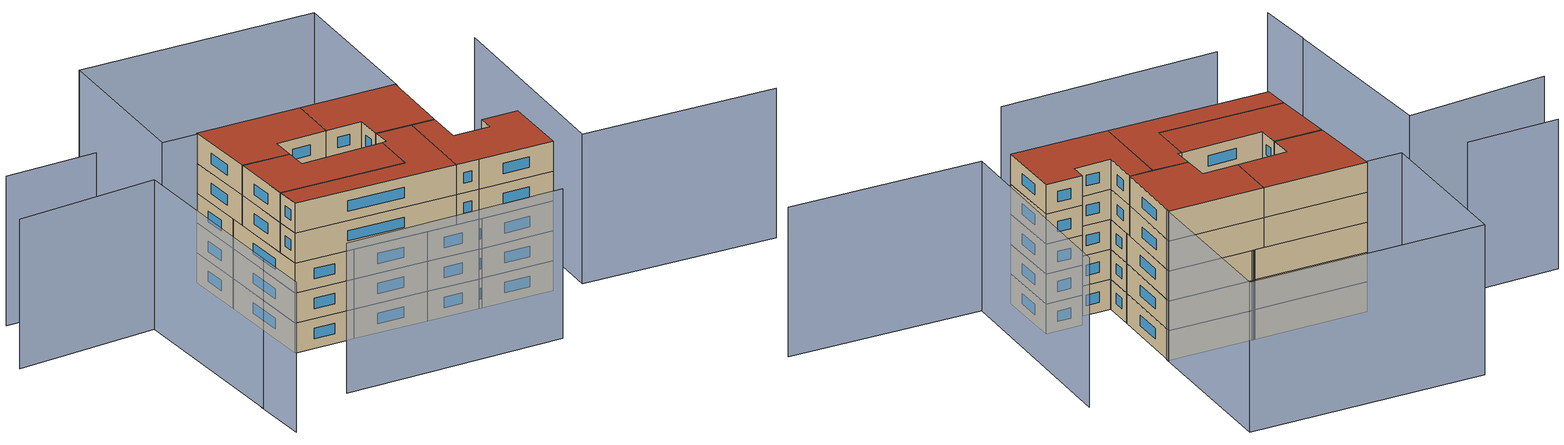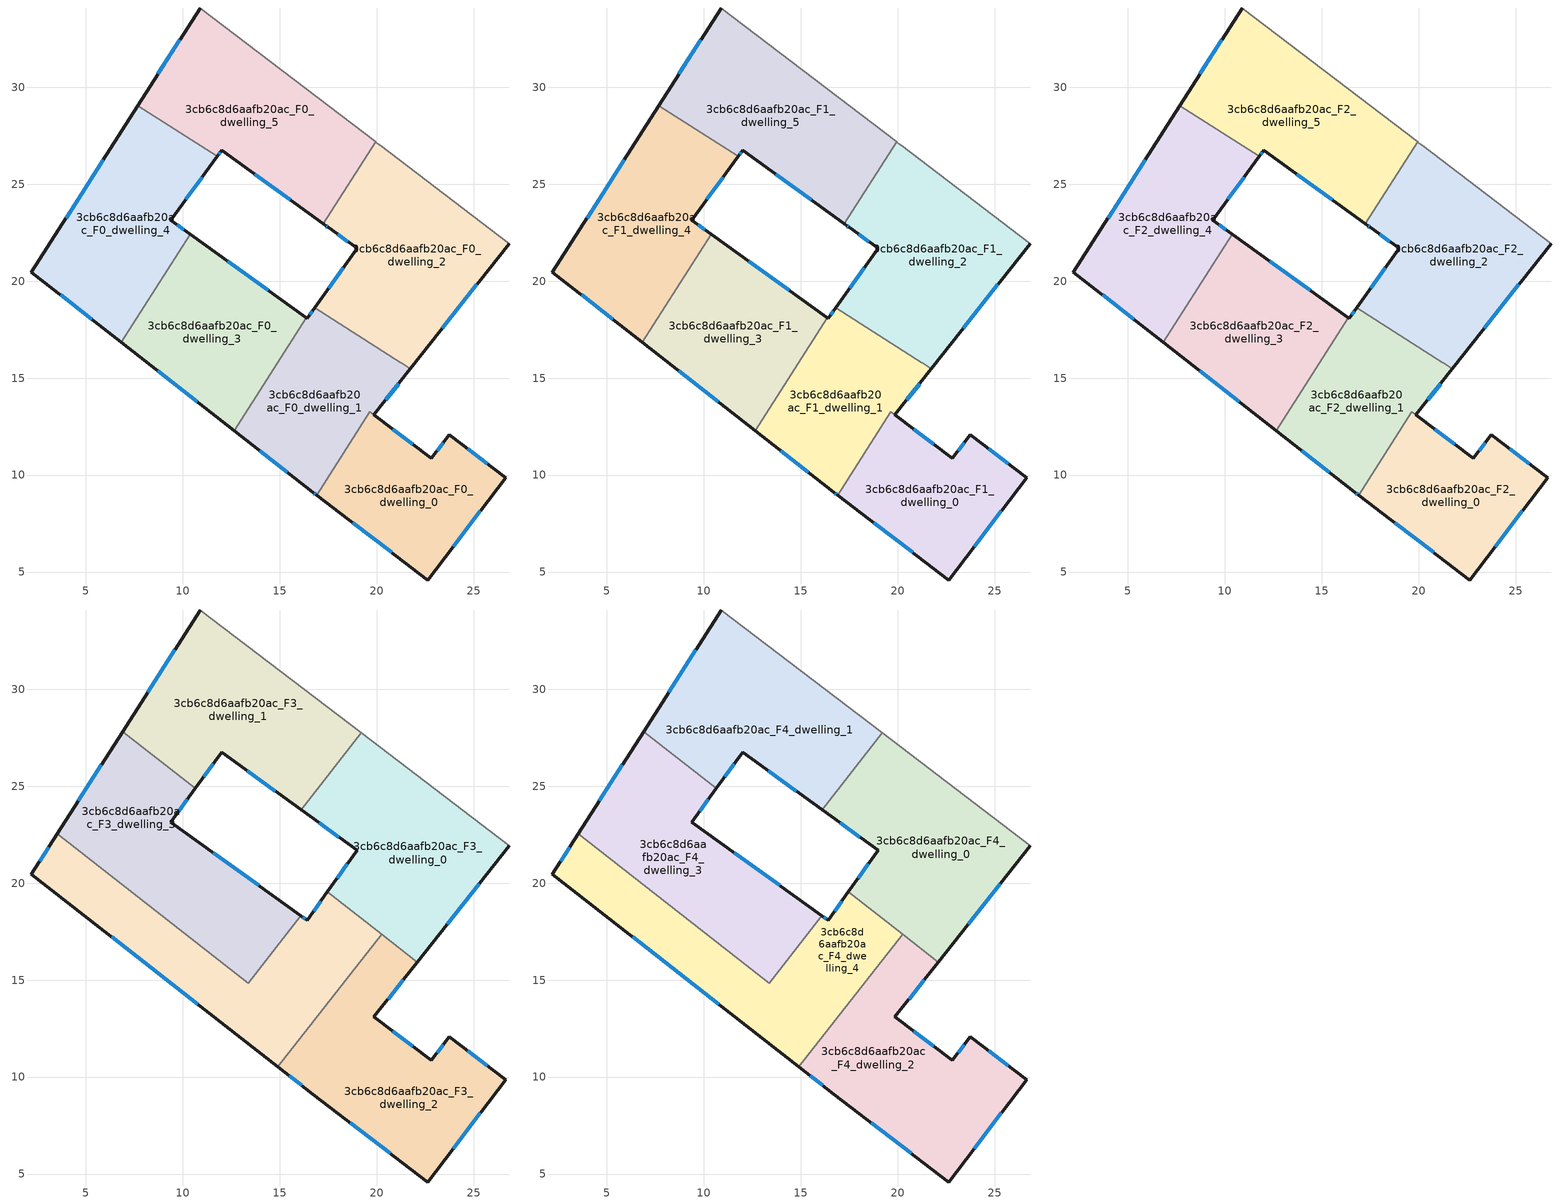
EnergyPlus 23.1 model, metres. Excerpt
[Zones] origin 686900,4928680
3cb6c8d6aafb20ac_F0_dwelling_0
 floor ground (EU_floor_Construction): 23.74,12.08 26.65,9.87 22.64,4.59 16.9,8.97 19.64,13.27 22.82,10.86 z0
 wall outside (EU_wall_Construction): 16.9,8.97 22.64,4.59 26.65,9.87 23.74,12.08 22.82,10.86 19.86,13.11 z0:3
 wall to 3cb6c8d6aafb20ac_F0_dwelling_1 (EU_wall_Construction): 19.86,13.11 19.64,13.27 16.9,8.97 z0:3
 window (EU_Window_Construction): 18.77,7.55 20.77,6.01 / 23.44,11.68 23.12,11.25 / 25.7,10.59 24.68,11.36 / 23.94,6.31 25.34,8.15 / 21.85,11.59 20.82,12.38 z0.98:2.02
3cb6c8d6aafb20ac_F0_dwelling_1
 floor ground (EU_floor_Construction): 21.74,15.49 19.86,13.11 19.64,13.27 16.9,8.97 16.71,9.12 12.64,12.3 16.36,18.12 16.41,18.09 16.8,18.64 z0
 wall outside (EU_wall_Construction): 19.86,13.11 21.74,15.49 / 12.64,12.3 16.71,9.12 16.9,8.97 / 16.8,18.64 16.41,18.09 16.36,18.12 z0:3
 wall to 3cb6c8d6aafb20ac_F0_dwelling_3 (EU_wall_Construction): 16.36,18.12 12.64,12.3 z0:3
 wall to 3cb6c8d6aafb20ac_F0_dwelling_2 (EU_wall_Construction): 21.25,15.8 16.8,18.64 / 21.74,15.49 21.26,15.8 z0:3
 window (EU_Window_Construction): 20.47,13.88 21.13,14.72 / 16.77,9.07 16.84,9.02 / 13.96,11.26 15.38,10.15 / 16.67,18.46 16.54,18.27 z0.98:2.02
3cb6c8d6aafb20ac_F0_dwelling_2
 floor ground (EU_floor_Construction): 26.83,21.94 21.74,15.49 16.8,18.64 18.99,21.7 17.49,22.78 17.37,22.87 17.29,22.93 17.25,22.96 19.94,27.19 19.98,27.16 20.06,27.1 20.18,27.01 z0
 wall outside (EU_wall_Construction): 17.25,22.96 17.29,22.93 17.37,22.87 17.49,22.78 18.99,21.7 16.8,18.64 / 21.74,15.49 26.83,21.94 z0:3
 wall to 3cb6c8d6aafb20ac_F0_dwelling_5 (EU_wall_Construction): 19.94,27.19 17.25,22.96 z0:3
 wall adiabatic (EU_wall_Construction): 26.83,21.94 20.18,27.01 20.06,27.1 19.98,27.16 19.94,27.19 z0:3
 window (EU_Window_Construction): 17.41,22.84 17.45,22.81 / 23.39,17.59 25.17,19.84 / 18.28,20.7 17.51,19.63 / 17.98,22.43 18.5,22.05 z0.98:2.02
3cb6c8d6aafb20ac_F0_dwelling_3
 floor ground (EU_floor_Construction): 16.36,18.12 12.64,12.3 6.81,16.86 10.37,22.43 z0
 wall outside (EU_wall_Construction): 16.36,18.12 10.37,22.43 / 6.81,16.86 12.64,12.3 z0:3
 wall to 3cb6c8d6aafb20ac_F0_dwelling_4 (EU_wall_Construction): 10.37,22.43 6.81,16.86 z0:3
 window (EU_Window_Construction): 14.41,19.53 12.32,21.03 / 8.7,15.37 10.74,13.78 z0.98:2.02
3cb6c8d6aafb20ac_F0_dwelling_4
 floor ground (EU_floor_Construction): 11.76,26.44 9.38,23.15 10.37,22.43 6.81,16.86 2.19,20.47 7.67,29.06 z0
 wall outside (EU_wall_Construction): 7.67,29.06 2.19,20.47 6.81,16.86 / 10.37,22.43 9.38,23.15 11.76,26.44 z0:3
 wall to 3cb6c8d6aafb20ac_F0_dwelling_5 (EU_wall_Construction): 11.76,26.44 7.67,29.06 z0:3
 window (EU_Window_Construction): 5.89,26.26 3.97,23.26 / 10.15,24.22 10.99,25.37 / 10.05,22.67 9.7,22.92 / 3.69,19.29 5.31,18.03 z0.98:2.02
3cb6c8d6aafb20ac_F0_dwelling_5
 floor ground (EU_floor_Construction): 19.94,27.19 17.25,22.96 12,26.77 11.76,26.44 7.67,29.06 10.89,34.1 z0
 wall outside (EU_wall_Construction): 11.76,26.44 12,26.77 17.25,22.96 / 10.89,34.1 7.67,29.06 z0:3
 wall adiabatic (EU_wall_Construction): 19.94,27.19 10.89,34.1 z0:3
 window (EU_Window_Construction): 13.7,25.53 15.54,24.2 / 11.84,26.55 11.92,26.66 / 9.84,32.46 8.72,30.7 z0.98:2.02
3cb6c8d6aafb20ac_F1_dwelling_0
 floor to 3cb6c8d6aafb20ac_F0_dwelling_0 (EU_floor_Construction): 23.74,12.08 26.65,9.87 22.64,4.59 16.9,8.97 19.64,13.27 22.82,10.86 z3
 wall outside (EU_wall_Construction): 16.9,8.97 22.64,4.59 26.65,9.87 23.74,12.08 22.82,10.86 19.86,13.11 z3:6
 wall to 3cb6c8d6aafb20ac_F1_dwelling_1 (EU_wall_Construction): 19.86,13.11 19.64,13.27 16.9,8.97 z3:6
 window (EU_Window_Construction): 18.77,7.55 20.77,6.01 / 23.44,11.68 23.12,11.25 / 25.7,10.59 24.68,11.36 / 23.94,6.31 25.34,8.15 / 21.85,11.59 20.82,12.38 z3.98:5.02
3cb6c8d6aafb20ac_F1_dwelling_1
 floor to 3cb6c8d6aafb20ac_F0_dwelling_1 (EU_floor_Construction): 21.74,15.49 19.86,13.11 19.64,13.27 16.9,8.97 16.71,9.12 12.64,12.3 16.36,18.12 16.41,18.09 16.8,18.64 z3
 wall outside (EU_wall_Construction): 19.86,13.11 21.74,15.49 / 12.64,12.3 16.71,9.12 16.9,8.97 / 16.8,18.64 16.41,18.09 16.36,18.12 z3:6
 wall to 3cb6c8d6aafb20ac_F1_dwelling_3 (EU_wall_Construction): 16.36,18.12 12.64,12.3 z3:6
 wall to 3cb6c8d6aafb20ac_F1_dwelling_2 (EU_wall_Construction): 21.25,15.8 16.8,18.64 / 21.74,15.49 21.26,15.8 z3:6
 window (EU_Window_Construction): 20.47,13.88 21.13,14.72 / 16.77,9.07 16.84,9.02 / 13.96,11.26 15.38,10.15 / 16.67,18.46 16.54,18.27 z3.98:5.02
3cb6c8d6aafb20ac_F1_dwelling_2
 floor to 3cb6c8d6aafb20ac_F0_dwelling_2 (EU_floor_Construction): 26.83,21.94 21.74,15.49 16.8,18.64 18.99,21.7 17.49,22.78 17.37,22.87 17.29,22.93 17.25,22.96 19.94,27.19 19.98,27.16 20.06,27.1 20.18,27.01 z3
 wall outside (EU_wall_Construction): 17.25,22.96 17.29,22.93 17.37,22.87 17.49,22.78 18.99,21.7 16.8,18.64 / 21.74,15.49 26.83,21.94 z3:6
 wall to 3cb6c8d6aafb20ac_F1_dwelling_5 (EU_wall_Construction): 19.94,27.19 17.25,22.96 z3:6
 wall adiabatic (EU_wall_Construction): 26.83,21.94 20.18,27.01 20.06,27.1 19.98,27.16 19.94,27.19 z3:6
 window (EU_Window_Construction): 17.41,22.84 17.45,22.81 / 23.39,17.59 25.17,19.84 / 18.28,20.7 17.51,19.63 / 17.98,22.43 18.5,22.05 z3.98:5.02
3cb6c8d6aafb20ac_F1_dwelling_3
 floor to 3cb6c8d6aafb20ac_F0_dwelling_3 (EU_floor_Construction): 16.36,18.12 12.64,12.3 6.81,16.86 10.37,22.43 z3
 wall outside (EU_wall_Construction): 16.36,18.12 10.37,22.43 / 6.81,16.86 12.64,12.3 z3:6
 wall to 3cb6c8d6aafb20ac_F1_dwelling_4 (EU_wall_Construction): 10.37,22.43 6.81,16.86 z3:6
 window (EU_Window_Construction): 14.41,19.53 12.32,21.03 / 8.7,15.37 10.74,13.78 z3.98:5.02
3cb6c8d6aafb20ac_F1_dwelling_4
 floor to 3cb6c8d6aafb20ac_F0_dwelling_4 (EU_floor_Construction): 11.76,26.44 9.38,23.15 10.37,22.43 6.81,16.86 2.19,20.47 7.67,29.06 z3
 wall outside (EU_wall_Construction): 7.67,29.06 2.19,20.47 6.81,16.86 / 10.37,22.43 9.38,23.15 11.76,26.44 z3:6
 wall to 3cb6c8d6aafb20ac_F1_dwelling_5 (EU_wall_Construction): 11.76,26.44 7.67,29.06 z3:6
 window (EU_Window_Construction): 5.89,26.26 3.97,23.26 / 10.15,24.22 10.99,25.37 / 10.05,22.67 9.7,22.92 / 3.69,19.29 5.31,18.03 z3.98:5.02
3cb6c8d6aafb20ac_F1_dwelling_5
 floor to 3cb6c8d6aafb20ac_F0_dwelling_5 (EU_floor_Construction): 19.94,27.19 17.25,22.96 12,26.77 11.76,26.44 7.67,29.06 10.89,34.1 z3
 wall outside (EU_wall_Construction): 11.76,26.44 12,26.77 17.25,22.96 / 10.89,34.1 7.67,29.06 z3:6
 wall adiabatic (EU_wall_Construction): 19.94,27.19 10.89,34.1 z3:6
 window (EU_Window_Construction): 13.7,25.53 15.54,24.2 / 11.84,26.55 11.92,26.66 / 9.84,32.46 8.72,30.7 z3.98:5.02
3cb6c8d6aafb20ac_F2_dwelling_0
 floor to 3cb6c8d6aafb20ac_F1_dwelling_0 (EU_floor_Construction): 23.74,12.08 26.65,9.87 22.64,4.59 16.9,8.97 19.64,13.27 22.82,10.86 z6
 wall outside (EU_wall_Construction): 16.9,8.97 22.64,4.59 26.65,9.87 23.74,12.08 22.82,10.86 19.86,13.11 z6:9
 wall to 3cb6c8d6aafb20ac_F2_dwelling_1 (EU_wall_Construction): 19.86,13.11 19.64,13.27 16.9,8.97 z6:9
 window (EU_Window_Construction): 18.77,7.55 20.77,6.01 / 23.44,11.68 23.12,11.25 / 25.7,10.59 24.68,11.36 / 23.94,6.31 25.34,8.15 / 21.85,11.59 20.82,12.38 z6.98:8.02
3cb6c8d6aafb20ac_F2_dwelling_1
 floor to 3cb6c8d6aafb20ac_F1_dwelling_1 (EU_floor_Construction): 21.74,15.49 19.86,13.11 19.64,13.27 16.9,8.97 16.71,9.12 12.64,12.3 16.36,18.12 16.41,18.09 16.8,18.64 z6
 wall outside (EU_wall_Construction): 19.86,13.11 21.74,15.49 / 12.64,12.3 16.71,9.12 16.9,8.97 / 16.8,18.64 16.41,18.09 16.36,18.12 z6:9
 wall to 3cb6c8d6aafb20ac_F2_dwelling_3 (EU_wall_Construction): 16.36,18.12 12.64,12.3 z6:9
 wall to 3cb6c8d6aafb20ac_F2_dwelling_2 (EU_wall_Construction): 21.25,15.8 16.8,18.64 / 21.74,15.49 21.26,15.8 z6:9
 window (EU_Window_Construction): 20.47,13.88 21.13,14.72 / 16.77,9.07 16.84,9.02 / 13.96,11.26 15.38,10.15 / 16.67,18.46 16.54,18.27 z6.98:8.02
3cb6c8d6aafb20ac_F2_dwelling_2
 floor to 3cb6c8d6aafb20ac_F1_dwelling_2 (EU_floor_Construction): 26.83,21.94 21.74,15.49 16.8,18.64 18.99,21.7 17.49,22.78 17.37,22.87 17.29,22.93 17.25,22.96 19.94,27.19 19.98,27.16 20.06,27.1 20.18,27.01 z6
 wall outside (EU_wall_Construction): 17.25,22.96 17.29,22.93 17.37,22.87 17.49,22.78 18.99,21.7 16.8,18.64 / 21.74,15.49 26.83,21.94 z6:9
 wall to 3cb6c8d6aafb20ac_F2_dwelling_5 (EU_wall_Construction): 19.94,27.19 17.25,22.96 z6:9
 wall adiabatic (EU_wall_Construction): 26.83,21.94 20.18,27.01 20.06,27.1 19.98,27.16 19.94,27.19 z6:9
 window (EU_Window_Construction): 17.41,22.84 17.45,22.81 / 23.39,17.59 25.17,19.84 / 18.28,20.7 17.51,19.63 / 17.98,22.43 18.5,22.05 z6.98:8.02
3cb6c8d6aafb20ac_F2_dwelling_3
 floor to 3cb6c8d6aafb20ac_F1_dwelling_3 (EU_floor_Construction): 16.36,18.12 12.64,12.3 6.81,16.86 10.37,22.43 z6
 wall outside (EU_wall_Construction): 16.36,18.12 10.37,22.43 / 6.81,16.86 12.64,12.3 z6:9
 wall to 3cb6c8d6aafb20ac_F2_dwelling_4 (EU_wall_Construction): 10.37,22.43 6.81,16.86 z6:9
 window (EU_Window_Construction): 14.41,19.53 12.32,21.03 / 8.7,15.37 10.74,13.78 z6.98:8.02
3cb6c8d6aafb20ac_F2_dwelling_4
 floor to 3cb6c8d6aafb20ac_F1_dwelling_4 (EU_floor_Construction): 11.76,26.44 9.38,23.15 10.37,22.43 6.81,16.86 2.19,20.47 7.67,29.06 z6
 wall outside (EU_wall_Construction): 7.67,29.06 2.19,20.47 6.81,16.86 / 10.37,22.43 9.38,23.15 11.76,26.44 z6:9
 wall to 3cb6c8d6aafb20ac_F2_dwelling_5 (EU_wall_Construction): 11.76,26.44 7.67,29.06 z6:9
 window (EU_Window_Construction): 5.89,26.26 3.97,23.26 / 10.15,24.22 10.99,25.37 / 10.05,22.67 9.7,22.92 / 3.69,19.29 5.31,18.03 z6.98:8.02
3cb6c8d6aafb20ac_F2_dwelling_5
 floor to 3cb6c8d6aafb20ac_F1_dwelling_5 (EU_floor_Construction): 19.94,27.19 17.25,22.96 12,26.77 11.76,26.44 7.67,29.06 10.89,34.1 z6
 wall outside (EU_wall_Construction): 11.76,26.44 12,26.77 17.25,22.96 / 10.89,34.1 7.67,29.06 z6:9
 wall adiabatic (EU_wall_Construction): 19.94,27.19 10.89,34.1 z6:9
 window (EU_Window_Construction): 13.7,25.53 15.54,24.2 / 11.84,26.55 11.92,26.66 / 9.84,32.46 8.72,30.7 z6.98:8.02
3cb6c8d6aafb20ac_F3_dwelling_0
 floor to 3cb6c8d6aafb20ac_F2_dwelling_2 (EU_floor_Construction): 26.83,21.94 22.09,15.93 17.46,19.56 18.99,21.7 17.49,22.78 17.37,22.87 17.29,22.93 17.25,22.96 19.94,27.19 z9
 floor to 3cb6c8d6aafb20ac_F2_dwelling_5 (EU_floor_Construction): 19.94,27.19 17.25,22.96 16.1,23.79 19.2,27.75 z9
 wall outside (EU_wall_Construction): 16.1,23.79 18.99,21.7 17.46,19.56 / 22.09,15.93 26.83,21.94 z9:12
 wall to 3cb6c8d6aafb20ac_F3_dwelling_1 (EU_wall_Construction): 19.2,27.75 16.1,23.79 z9:12
 wall adiabatic (EU_wall_Construction): 26.83,21.94 19.2,27.75 z9:12
 wall to 3cb6c8d6aafb20ac_F3_dwelling_4 (EU_wall_Construction): 17.46,19.56 20.26,17.37 z9:12
 wall to 3cb6c8d6aafb20ac_F3_dwelling_2 (EU_wall_Construction): 20.26,17.37 22.09,15.93 z9:12
 window (EU_Window_Construction): 18.49,21 17.95,20.25 / 17.04,23.11 18.05,22.38 / 23.63,17.89 25.29,19.99 z9.98:11.02
3cb6c8d6aafb20ac_F3_dwelling_1
 floor to 3cb6c8d6aafb20ac_F2_dwelling_5 (EU_floor_Construction): 19.2,27.75 16.1,23.79 12,26.77 11.76,26.44 7.67,29.06 10.89,34.1 z9
 floor to 3cb6c8d6aafb20ac_F2_dwelling_4 (EU_floor_Construction): 11.76,26.44 10.64,24.89 6.89,27.83 7.67,29.06 z9
 wall outside (EU_wall_Construction): 10.64,24.89 12,26.77 16.1,23.79 / 10.89,34.1 6.89,27.83 z9:12
 wall to 3cb6c8d6aafb20ac_F3_dwelling_3 (EU_wall_Construction): 6.89,27.83 10.64,24.89 z9:12
 wall adiabatic (EU_wall_Construction): 19.2,27.75 10.89,34.1 z9:12
 window (EU_Window_Construction): 13.33,25.8 14.77,24.76 / 11.08,25.5 11.56,26.16 / 9.59,32.06 8.19,29.87 z9.98:11.02
3cb6c8d6aafb20ac_F3_dwelling_2
 floor to 3cb6c8d6aafb20ac_F2_dwelling_0 (EU_floor_Construction): 23.74,12.08 26.65,9.87 22.64,4.59 16.9,8.97 19.64,13.27 22.82,10.86 z9
 floor to 3cb6c8d6aafb20ac_F2_dwelling_1 (EU_floor_Construction): 21.74,15.49 19.86,13.11 19.64,13.27 16.9,8.97 16.71,9.12 14.91,10.53 19.77,16.75 z9
 floor to 3cb6c8d6aafb20ac_F2_dwelling_2 (EU_floor_Construction): 22.09,15.93 21.74,15.49 19.77,16.75 20.26,17.37 z9
 wall outside (EU_wall_Construction): 14.91,10.53 16.71,9.12 22.64,4.59 26.65,9.87 23.74,12.08 22.82,10.86 19.86,13.11 22.09,15.93 z9:12
 wall to 3cb6c8d6aafb20ac_F3_dwelling_4 (EU_wall_Construction): 20.26,17.37 14.91,10.53 z9:12
 window (EU_Window_Construction): 20.58,14.03 21.36,15.01 / 21.85,11.59 20.82,12.38 / 23.44,11.68 23.12,11.25 / 25.7,10.59 24.68,11.36 / 23.94,6.31 25.34,8.15 / 18.64,7.64 20.71,6.06 / 15.49,10.07 16.12,9.58 z9.98:11.02
3cb6c8d6aafb20ac_F3_dwelling_3
 floor to 3cb6c8d6aafb20ac_F2_dwelling_3 (EU_floor_Construction): 16.08,18.32 13.36,14.84 8.13,18.93 10.37,22.43 z9
 floor to 3cb6c8d6aafb20ac_F2_dwelling_4 (EU_floor_Construction): 10.64,24.89 9.38,23.15 10.37,22.43 8.13,18.93 3.51,22.55 6.89,27.83 z9
 wall outside (EU_wall_Construction): 16.08,18.32 9.38,23.15 10.64,24.89 / 6.89,27.83 3.51,22.55 z9:12
 wall to 3cb6c8d6aafb20ac_F3_dwelling_4 (EU_wall_Construction): 3.51,22.55 13.36,14.84 16.08,18.32 z9:12
 window (EU_Window_Construction): 9.79,23.71 10.23,24.32 / 13.9,19.89 11.56,21.58 / 5.79,26.11 4.61,24.26 z9.98:11.02
3cb6c8d6aafb20ac_F3_dwelling_4
 floor to 3cb6c8d6aafb20ac_F2_dwelling_1 (EU_floor_Construction): 19.77,16.75 14.91,10.53 12.64,12.3 16.36,18.12 16.41,18.09 16.8,18.64 z9
 floor to 3cb6c8d6aafb20ac_F2_dwelling_2 (EU_floor_Construction): 20.26,17.37 19.77,16.75 16.8,18.64 17.46,19.56 z9
 floor to 3cb6c8d6aafb20ac_F2_dwelling_3 (EU_floor_Construction): 16.08,18.32 16.36,18.12 12.64,12.3 6.81,16.86 8.13,18.93 13.36,14.84 z9
 floor to 3cb6c8d6aafb20ac_F2_dwelling_4 (EU_floor_Construction): 8.13,18.93 6.81,16.86 2.19,20.47 3.51,22.55 z9
 wall outside (EU_wall_Construction): 17.46,19.56 16.41,18.09 16.08,18.32 / 3.51,22.55 2.19,20.47 14.91,10.53 z9:12
 window (EU_Window_Construction): 16.3,18.16 16.19,18.24 / 17.12,19.08 16.75,18.57 / 6.32,17.24 10.77,13.76 / 3.08,21.87 2.62,21.14 z9.98:11.02
3cb6c8d6aafb20ac_F4_dwelling_0
 floor to 3cb6c8d6aafb20ac_F3_dwelling_0 (EU_floor_Construction): 26.83,21.94 22.09,15.93 17.46,19.56 18.99,21.7 16.1,23.79 19.2,27.75 z12
 wall outside (EU_wall_Construction): 16.1,23.79 18.99,21.7 17.46,19.56 / 22.09,15.93 26.83,21.94 z12:15
 wall to 3cb6c8d6aafb20ac_F4_dwelling_1 (EU_wall_Construction): 19.2,27.75 16.1,23.79 z12:15
 wall adiabatic (EU_wall_Construction): 26.83,21.94 19.2,27.75 z12:15
 wall to 3cb6c8d6aafb20ac_F4_dwelling_4 (EU_wall_Construction): 17.46,19.56 20.26,17.37 z12:15
 wall to 3cb6c8d6aafb20ac_F4_dwelling_2 (EU_wall_Construction): 20.26,17.37 22.09,15.93 z12:15
 window (EU_Window_Construction): 18.49,21 17.95,20.25 / 17.04,23.11 18.05,22.38 / 23.63,17.89 25.29,19.99 z12.98:14.02
 roof outside (EU_roof_Construction): 22.09,15.93 26.83,21.94 19.2,27.75 16.1,23.79 18.99,21.7 17.46,19.56 z15
3cb6c8d6aafb20ac_F4_dwelling_1
 floor to 3cb6c8d6aafb20ac_F3_dwelling_1 (EU_floor_Construction): 19.2,27.75 16.1,23.79 12,26.77 10.64,24.89 6.89,27.83 10.89,34.1 z12
 wall outside (EU_wall_Construction): 10.64,24.89 12,26.77 16.1,23.79 / 10.89,34.1 6.89,27.83 z12:15
 wall to 3cb6c8d6aafb20ac_F4_dwelling_3 (EU_wall_Construction): 6.89,27.83 10.64,24.89 z12:15
 wall adiabatic (EU_wall_Construction): 19.2,27.75 10.89,34.1 z12:15
 window (EU_Window_Construction): 13.33,25.8 14.77,24.76 / 11.08,25.5 11.56,26.16 / 9.59,32.06 8.19,29.87 z12.98:14.02
 roof outside (EU_roof_Construction): 16.1,23.79 19.2,27.75 10.89,34.1 6.89,27.83 10.64,24.89 12,26.77 z15
3cb6c8d6aafb20ac_F4_dwelling_2
 floor to 3cb6c8d6aafb20ac_F3_dwelling_2 (EU_floor_Construction): 22.09,15.93 19.86,13.11 22.82,10.86 23.74,12.08 26.65,9.87 22.64,4.59 16.71,9.12 14.91,10.53 20.26,17.37 z12
 wall outside (EU_wall_Construction): 14.91,10.53 16.71,9.12 22.64,4.59 26.65,9.87 23.74,12.08 22.82,10.86 19.86,13.11 22.09,15.93 z12:15
 wall to 3cb6c8d6aafb20ac_F4_dwelling_4 (EU_wall_Construction): 20.26,17.37 14.91,10.53 z12:15
 window (EU_Window_Construction): 20.58,14.03 21.36,15.01 / 21.85,11.59 20.82,12.38 / 23.44,11.68 23.12,11.25 / 25.7,10.59 24.68,11.36 / 23.94,6.31 25.34,8.15 / 18.64,7.64 20.71,6.06 / 15.49,10.07 16.12,9.58 z12.98:14.02
 roof outside (EU_roof_Construction): 22.64,4.59 26.65,9.87 23.74,12.08 22.82,10.86 19.86,13.11 22.09,15.93 20.26,17.37 14.91,10.53 16.71,9.12 z15
3cb6c8d6aafb20ac_F4_dwelling_3
 floor to 3cb6c8d6aafb20ac_F3_dwelling_3 (EU_floor_Construction): 10.64,24.89 9.38,23.15 16.08,18.32 13.36,14.84 3.51,22.55 6.89,27.83 z12
 wall outside (EU_wall_Construction): 16.08,18.32 9.38,23.15 10.64,24.89 / 6.89,27.83 3.51,22.55 z12:15
 wall to 3cb6c8d6aafb20ac_F4_dwelling_4 (EU_wall_Construction): 3.51,22.55 13.36,14.84 16.08,18.32 z12:15
 window (EU_Window_Construction): 9.79,23.71 10.23,24.32 / 13.9,19.89 11.56,21.58 / 5.79,26.11 4.61,24.26 z12.98:14.02
 roof outside (EU_roof_Construction): 13.36,14.84 16.08,18.32 9.38,23.15 10.64,24.89 6.89,27.83 3.51,22.55 z15
3cb6c8d6aafb20ac_F4_dwelling_4
 floor to 3cb6c8d6aafb20ac_F3_dwelling_4 (EU_floor_Construction): 17.46,19.56 20.26,17.37 14.91,10.53 2.19,20.47 3.51,22.55 13.36,14.84 16.08,18.32 16.41,18.09 z12
 wall outside (EU_wall_Construction): 17.46,19.56 16.41,18.09 16.08,18.32 / 3.51,22.55 2.19,20.47 14.91,10.53 z12:15
 window (EU_Window_Construction): 16.3,18.16 16.19,18.24 / 17.12,19.08 16.75,18.57 / 6.32,17.24 10.77,13.76 / 3.08,21.87 2.62,21.14 z12.98:14.02
 roof outside (EU_roof_Construction): 14.91,10.53 20.26,17.37 17.46,19.56 16.41,18.09 16.08,18.32 13.36,14.84 3.51,22.55 2.19,20.47 z15
shading: -2.94,13.1 14.64,-0.01 / 40.12,-9.24 24.92,2.77 / 24.92,2.77 37.9,19.18 / -8.57,18.92 -11.67,14.09 / -10.73,41.52 1.13,33.77 / 1.13,33.77 -8.75,18.65 / 3.71,40.66 -3.74,46.07 / 17.58,48.62 36.34,34.2 / 36.34,34.2 26.72,21.68 / 26.72,21.68 7.96,36.1 / 7.96,36.1 17.58,48.62 z0:15
[Building]
EU S2 Campaign: North Axis=0; Terrain=City; Solar Distribution=FullExterior
[Site:Location]
Bologna: Latitude=44.5; Longitude=11.25; Time Zone=1; Elevation=37
[SizingPeriod:WeatherFileDays]
AnnualSizingPeriod: Begin Month=1; Begin Day of Month=1; End Month=12; End Day of Month=31; Day of Week for Start Day=Monday; Use Weather File Daylight Saving Period=No; Use Weather File Rain and Snow Indicators=No
[MATERIAL]
EU_InternalMass_Material: Roughness=MediumRough; Thickness=0.1; Conductivity=1; Density=1800; Specific Heat=900; Thermal Absorptance=0.9; Solar Absorptance=0.7; Visible Absorptance=0.7
[MATERIAL:NOMASS] Roughness=MediumRough; Thermal Absorptance=0.9; Solar Absorptance=0.7; Visible Absorptance=0.7
Name | Thermal Resistance
EU_wall_NoMass | 0.905828
EU_roof_NoMass | 0.37593
EU_floor_NoMass | 0.67114
[WINDOWMATERIAL:SIMPLEGLAZINGSYSTEM]
EU_Window_SimpleGlazing: UFactor=4.52486; Solar Heat Gain Coefficient=0.85; Visible Transmittance=0.85
[CONSTRUCTION]
EU_wall_Construction: EU_wall_NoMass
EU_roof_Construction: EU_roof_NoMass
EU_floor_Construction: EU_floor_NoMass
EU_Window_Construction: EU_Window_SimpleGlazing
EU_InternalMass_Construction: EU_InternalMass_Material
[ZONE] Type=1; Multiplier=1; Ceiling Height=autocalculate; Floor Area=autocalculate; Part of Total Floor Area=Yes
Name | Volume
3cb6c8d6aafb20ac_F0_dwelling_0; 3cb6c8d6aafb20ac_F1_dwelling_0; 3cb6c8d6aafb20ac_F2_dwelling_0 | 130.217
3cb6c8d6aafb20ac_F3_dwelling_0; 3cb6c8d6aafb20ac_F4_dwelling_0; 3cb6c8d6aafb20ac_F3_dwelling_3; 3cb6c8d6aafb20ac_F4_dwelling_3 | 190.115
3cb6c8d6aafb20ac_F0_dwelling_1; 3cb6c8d6aafb20ac_F1_dwelling_1; 3cb6c8d6aafb20ac_F2_dwelling_1 | 130.252
3cb6c8d6aafb20ac_F3_dwelling_1; 3cb6c8d6aafb20ac_F4_dwelling_1 | 190.126
3cb6c8d6aafb20ac_F0_dwelling_2; 3cb6c8d6aafb20ac_F1_dwelling_2; 3cb6c8d6aafb20ac_F2_dwelling_2 | 187.316
3cb6c8d6aafb20ac_F3_dwelling_2; 3cb6c8d6aafb20ac_F4_dwelling_2 | 190.102
3cb6c8d6aafb20ac_F0_dwelling_3; 3cb6c8d6aafb20ac_F1_dwelling_3; 3cb6c8d6aafb20ac_F2_dwelling_3 | 149.5
3cb6c8d6aafb20ac_F0_dwelling_4; 3cb6c8d6aafb20ac_F1_dwelling_4; 3cb6c8d6aafb20ac_F2_dwelling_4 | 169.783
3cb6c8d6aafb20ac_F3_dwelling_4; 3cb6c8d6aafb20ac_F4_dwelling_4 | 190.112
3cb6c8d6aafb20ac_F0_dwelling_5; 3cb6c8d6aafb20ac_F1_dwelling_5; 3cb6c8d6aafb20ac_F2_dwelling_5 | 183.479
[INTERNALMASS] Construction=EU_InternalMass_Construction
Name | Zone or ZoneList | Surface Area
3cb6c8d6aafb20ac_F0_dwelling_0_EU_InternalMass | 3cb6c8d6aafb20ac_F0_dwelling_0 | 43.4068
3cb6c8d6aafb20ac_F0_dwelling_1_EU_InternalMass | 3cb6c8d6aafb20ac_F0_dwelling_1 | 43.4186
3cb6c8d6aafb20ac_F0_dwelling_2_EU_InternalMass | 3cb6c8d6aafb20ac_F0_dwelling_2 | 62.4369
3cb6c8d6aafb20ac_F0_dwelling_3_EU_InternalMass | 3cb6c8d6aafb20ac_F0_dwelling_3 | 49.8364
3cb6c8d6aafb20ac_F0_dwelling_4_EU_InternalMass | 3cb6c8d6aafb20ac_F0_dwelling_4 | 56.5975
3cb6c8d6aafb20ac_F0_dwelling_5_EU_InternalMass | 3cb6c8d6aafb20ac_F0_dwelling_5 | 61.1648
3cb6c8d6aafb20ac_F1_dwelling_0_EU_InternalMass | 3cb6c8d6aafb20ac_F1_dwelling_0 | 43.4068
3cb6c8d6aafb20ac_F1_dwelling_1_EU_InternalMass | 3cb6c8d6aafb20ac_F1_dwelling_1 | 43.4186
3cb6c8d6aafb20ac_F1_dwelling_2_EU_InternalMass | 3cb6c8d6aafb20ac_F1_dwelling_2 | 62.4369
3cb6c8d6aafb20ac_F1_dwelling_3_EU_InternalMass | 3cb6c8d6aafb20ac_F1_dwelling_3 | 49.8364
3cb6c8d6aafb20ac_F1_dwelling_4_EU_InternalMass | 3cb6c8d6aafb20ac_F1_dwelling_4 | 56.5975
3cb6c8d6aafb20ac_F1_dwelling_5_EU_InternalMass | 3cb6c8d6aafb20ac_F1_dwelling_5 | 61.1648
3cb6c8d6aafb20ac_F2_dwelling_0_EU_InternalMass | 3cb6c8d6aafb20ac_F2_dwelling_0 | 43.4068
3cb6c8d6aafb20ac_F2_dwelling_1_EU_InternalMass | 3cb6c8d6aafb20ac_F2_dwelling_1 | 43.4186
3cb6c8d6aafb20ac_F2_dwelling_2_EU_InternalMass | 3cb6c8d6aafb20ac_F2_dwelling_2 | 62.4369
3cb6c8d6aafb20ac_F2_dwelling_3_EU_InternalMass | 3cb6c8d6aafb20ac_F2_dwelling_3 | 49.8364
3cb6c8d6aafb20ac_F2_dwelling_4_EU_InternalMass | 3cb6c8d6aafb20ac_F2_dwelling_4 | 56.5975
3cb6c8d6aafb20ac_F2_dwelling_5_EU_InternalMass | 3cb6c8d6aafb20ac_F2_dwelling_5 | 61.1648
3cb6c8d6aafb20ac_F3_dwelling_0_EU_InternalMass | 3cb6c8d6aafb20ac_F3_dwelling_0 | 63.3715
3cb6c8d6aafb20ac_F3_dwelling_1_EU_InternalMass | 3cb6c8d6aafb20ac_F3_dwelling_1 | 63.3731
3cb6c8d6aafb20ac_F3_dwelling_2_EU_InternalMass | 3cb6c8d6aafb20ac_F3_dwelling_2 | 63.3683
3cb6c8d6aafb20ac_F3_dwelling_3_EU_InternalMass | 3cb6c8d6aafb20ac_F3_dwelling_3 | 63.3717
3cb6c8d6aafb20ac_F3_dwelling_4_EU_InternalMass | 3cb6c8d6aafb20ac_F3_dwelling_4 | 63.3705
3cb6c8d6aafb20ac_F4_dwelling_0_EU_InternalMass | 3cb6c8d6aafb20ac_F4_dwelling_0 | 63.3715
3cb6c8d6aafb20ac_F4_dwelling_1_EU_InternalMass | 3cb6c8d6aafb20ac_F4_dwelling_1 | 63.3731
3cb6c8d6aafb20ac_F4_dwelling_2_EU_InternalMass | 3cb6c8d6aafb20ac_F4_dwelling_2 | 63.3683
3cb6c8d6aafb20ac_F4_dwelling_3_EU_InternalMass | 3cb6c8d6aafb20ac_F4_dwelling_3 | 63.3717
3cb6c8d6aafb20ac_F4_dwelling_4_EU_InternalMass | 3cb6c8d6aafb20ac_F4_dwelling_4 | 63.3705
[OTHEREQUIPMENT] Fuel Type=Electricity; Design Level Calculation Method=Watts/Area; Power per Zone Floor Area=1; Fraction Latent=0; Fraction Radiant=0; Fraction Lost=0; Carbon Dioxide Generation Rate=0; EndUse Subcategory=EU_Step8_InternalGains
Name | Zone or ZoneList or Space or SpaceList | Schedule
EU_Step8_InternalGain_3cb6c8d6aafb20ac_F0_dwelling_0_f000 | 3cb6c8d6aafb20ac_F0_dwelling_0 | EU_Step8_GainSchedule_3cb6c8d6aafb20ac_F0_dwelling_0_f000
EU_Step8_InternalGain_3cb6c8d6aafb20ac_F0_dwelling_1_f000 | 3cb6c8d6aafb20ac_F0_dwelling_1 | EU_Step8_GainSchedule_3cb6c8d6aafb20ac_F0_dwelling_1_f000
EU_Step8_InternalGain_3cb6c8d6aafb20ac_F0_dwelling_2_f000 | 3cb6c8d6aafb20ac_F0_dwelling_2 | EU_Step8_GainSchedule_3cb6c8d6aafb20ac_F0_dwelling_2_f000
EU_Step8_InternalGain_3cb6c8d6aafb20ac_F0_dwelling_3_f000 | 3cb6c8d6aafb20ac_F0_dwelling_3 | EU_Step8_GainSchedule_3cb6c8d6aafb20ac_F0_dwelling_3_f000
EU_Step8_InternalGain_3cb6c8d6aafb20ac_F0_dwelling_4_f000 | 3cb6c8d6aafb20ac_F0_dwelling_4 | EU_Step8_GainSchedule_3cb6c8d6aafb20ac_F0_dwelling_4_f000
EU_Step8_InternalGain_3cb6c8d6aafb20ac_F0_dwelling_5_f000 | 3cb6c8d6aafb20ac_F0_dwelling_5 | EU_Step8_GainSchedule_3cb6c8d6aafb20ac_F0_dwelling_5_f000
EU_Step8_InternalGain_3cb6c8d6aafb20ac_F1_dwelling_0_f000 | 3cb6c8d6aafb20ac_F1_dwelling_0 | EU_Step8_GainSchedule_3cb6c8d6aafb20ac_F1_dwelling_0_f000
EU_Step8_InternalGain_3cb6c8d6aafb20ac_F1_dwelling_1_f000 | 3cb6c8d6aafb20ac_F1_dwelling_1 | EU_Step8_GainSchedule_3cb6c8d6aafb20ac_F1_dwelling_1_f000
EU_Step8_InternalGain_3cb6c8d6aafb20ac_F1_dwelling_2_f000 | 3cb6c8d6aafb20ac_F1_dwelling_2 | EU_Step8_GainSchedule_3cb6c8d6aafb20ac_F1_dwelling_2_f000
EU_Step8_InternalGain_3cb6c8d6aafb20ac_F1_dwelling_3_f000 | 3cb6c8d6aafb20ac_F1_dwelling_3 | EU_Step8_GainSchedule_3cb6c8d6aafb20ac_F1_dwelling_3_f000
EU_Step8_InternalGain_3cb6c8d6aafb20ac_F1_dwelling_4_f000 | 3cb6c8d6aafb20ac_F1_dwelling_4 | EU_Step8_GainSchedule_3cb6c8d6aafb20ac_F1_dwelling_4_f000
EU_Step8_InternalGain_3cb6c8d6aafb20ac_F1_dwelling_5_f000 | 3cb6c8d6aafb20ac_F1_dwelling_5 | EU_Step8_GainSchedule_3cb6c8d6aafb20ac_F1_dwelling_5_f000
EU_Step8_InternalGain_3cb6c8d6aafb20ac_F2_dwelling_0_f000 | 3cb6c8d6aafb20ac_F2_dwelling_0 | EU_Step8_GainSchedule_3cb6c8d6aafb20ac_F2_dwelling_0_f000
EU_Step8_InternalGain_3cb6c8d6aafb20ac_F2_dwelling_1_f000 | 3cb6c8d6aafb20ac_F2_dwelling_1 | EU_Step8_GainSchedule_3cb6c8d6aafb20ac_F2_dwelling_1_f000
EU_Step8_InternalGain_3cb6c8d6aafb20ac_F2_dwelling_2_f000 | 3cb6c8d6aafb20ac_F2_dwelling_2 | EU_Step8_GainSchedule_3cb6c8d6aafb20ac_F2_dwelling_2_f000
EU_Step8_InternalGain_3cb6c8d6aafb20ac_F2_dwelling_3_f000 | 3cb6c8d6aafb20ac_F2_dwelling_3 | EU_Step8_GainSchedule_3cb6c8d6aafb20ac_F2_dwelling_3_f000
EU_Step8_InternalGain_3cb6c8d6aafb20ac_F2_dwelling_4_f000 | 3cb6c8d6aafb20ac_F2_dwelling_4 | EU_Step8_GainSchedule_3cb6c8d6aafb20ac_F2_dwelling_4_f000
EU_Step8_InternalGain_3cb6c8d6aafb20ac_F2_dwelling_5_f000 | 3cb6c8d6aafb20ac_F2_dwelling_5 | EU_Step8_GainSchedule_3cb6c8d6aafb20ac_F2_dwelling_5_f000
EU_Step8_InternalGain_3cb6c8d6aafb20ac_F3_dwelling_0_f000 | 3cb6c8d6aafb20ac_F3_dwelling_0 | EU_Step8_GainSchedule_3cb6c8d6aafb20ac_F3_dwelling_0_f000
EU_Step8_InternalGain_3cb6c8d6aafb20ac_F3_dwelling_1_f000 | 3cb6c8d6aafb20ac_F3_dwelling_1 | EU_Step8_GainSchedule_3cb6c8d6aafb20ac_F3_dwelling_1_f000
EU_Step8_InternalGain_3cb6c8d6aafb20ac_F3_dwelling_2_f000 | 3cb6c8d6aafb20ac_F3_dwelling_2 | EU_Step8_GainSchedule_3cb6c8d6aafb20ac_F3_dwelling_2_f000
EU_Step8_InternalGain_3cb6c8d6aafb20ac_F3_dwelling_3_f000 | 3cb6c8d6aafb20ac_F3_dwelling_3 | EU_Step8_GainSchedule_3cb6c8d6aafb20ac_F3_dwelling_3_f000
EU_Step8_InternalGain_3cb6c8d6aafb20ac_F3_dwelling_4_f000 | 3cb6c8d6aafb20ac_F3_dwelling_4 | EU_Step8_GainSchedule_3cb6c8d6aafb20ac_F3_dwelling_4_f000
EU_Step8_InternalGain_3cb6c8d6aafb20ac_F4_dwelling_0_f000 | 3cb6c8d6aafb20ac_F4_dwelling_0 | EU_Step8_GainSchedule_3cb6c8d6aafb20ac_F4_dwelling_0_f000
EU_Step8_InternalGain_3cb6c8d6aafb20ac_F4_dwelling_1_f000 | 3cb6c8d6aafb20ac_F4_dwelling_1 | EU_Step8_GainSchedule_3cb6c8d6aafb20ac_F4_dwelling_1_f000
EU_Step8_InternalGain_3cb6c8d6aafb20ac_F4_dwelling_2_f000 | 3cb6c8d6aafb20ac_F4_dwelling_2 | EU_Step8_GainSchedule_3cb6c8d6aafb20ac_F4_dwelling_2_f000
EU_Step8_InternalGain_3cb6c8d6aafb20ac_F4_dwelling_3_f000 | 3cb6c8d6aafb20ac_F4_dwelling_3 | EU_Step8_GainSchedule_3cb6c8d6aafb20ac_F4_dwelling_3_f000
EU_Step8_InternalGain_3cb6c8d6aafb20ac_F4_dwelling_4_f000 | 3cb6c8d6aafb20ac_F4_dwelling_4 | EU_Step8_GainSchedule_3cb6c8d6aafb20ac_F4_dwelling_4_f000
[ZONEVENTILATION:DESIGNFLOWRATE] Schedule=EU_AlwaysOn; Design Flow Rate Calculation Method=AirChanges/Hour; Air Changes per Hour=0.73129; Ventilation Type=Natural; Fan Pressure Rise=0; Fan Total Efficiency=1; Constant Term Coefficient=1; Temperature Term Coefficient=0; Velocity Term Coefficient=0; Velocity Squared Term Coefficient=0; Minimum Indoor Temperature=-100; Maximum Indoor Temperature=100; Delta Temperature=-100; Minimum Outdoor Temperature=-100; Maximum Outdoor Temperature=100; Maximum Wind Speed=40
Name | Zone or ZoneList or Space or SpaceList
EU_ConstantAir_3cb6c8d6aafb20ac_F0_dwelling_0 | 3cb6c8d6aafb20ac_F0_dwelling_0
EU_ConstantAir_3cb6c8d6aafb20ac_F0_dwelling_1 | 3cb6c8d6aafb20ac_F0_dwelling_1
EU_ConstantAir_3cb6c8d6aafb20ac_F0_dwelling_2 | 3cb6c8d6aafb20ac_F0_dwelling_2
EU_ConstantAir_3cb6c8d6aafb20ac_F0_dwelling_3 | 3cb6c8d6aafb20ac_F0_dwelling_3
EU_ConstantAir_3cb6c8d6aafb20ac_F0_dwelling_4 | 3cb6c8d6aafb20ac_F0_dwelling_4
EU_ConstantAir_3cb6c8d6aafb20ac_F0_dwelling_5 | 3cb6c8d6aafb20ac_F0_dwelling_5
EU_ConstantAir_3cb6c8d6aafb20ac_F1_dwelling_0 | 3cb6c8d6aafb20ac_F1_dwelling_0
EU_ConstantAir_3cb6c8d6aafb20ac_F1_dwelling_1 | 3cb6c8d6aafb20ac_F1_dwelling_1
EU_ConstantAir_3cb6c8d6aafb20ac_F1_dwelling_2 | 3cb6c8d6aafb20ac_F1_dwelling_2
EU_ConstantAir_3cb6c8d6aafb20ac_F1_dwelling_3 | 3cb6c8d6aafb20ac_F1_dwelling_3
EU_ConstantAir_3cb6c8d6aafb20ac_F1_dwelling_4 | 3cb6c8d6aafb20ac_F1_dwelling_4
EU_ConstantAir_3cb6c8d6aafb20ac_F1_dwelling_5 | 3cb6c8d6aafb20ac_F1_dwelling_5
EU_ConstantAir_3cb6c8d6aafb20ac_F2_dwelling_0 | 3cb6c8d6aafb20ac_F2_dwelling_0
EU_ConstantAir_3cb6c8d6aafb20ac_F2_dwelling_1 | 3cb6c8d6aafb20ac_F2_dwelling_1
EU_ConstantAir_3cb6c8d6aafb20ac_F2_dwelling_2 | 3cb6c8d6aafb20ac_F2_dwelling_2
EU_ConstantAir_3cb6c8d6aafb20ac_F2_dwelling_3 | 3cb6c8d6aafb20ac_F2_dwelling_3
EU_ConstantAir_3cb6c8d6aafb20ac_F2_dwelling_4 | 3cb6c8d6aafb20ac_F2_dwelling_4
EU_ConstantAir_3cb6c8d6aafb20ac_F2_dwelling_5 | 3cb6c8d6aafb20ac_F2_dwelling_5
EU_ConstantAir_3cb6c8d6aafb20ac_F3_dwelling_0 | 3cb6c8d6aafb20ac_F3_dwelling_0
EU_ConstantAir_3cb6c8d6aafb20ac_F3_dwelling_1 | 3cb6c8d6aafb20ac_F3_dwelling_1
EU_ConstantAir_3cb6c8d6aafb20ac_F3_dwelling_2 | 3cb6c8d6aafb20ac_F3_dwelling_2
EU_ConstantAir_3cb6c8d6aafb20ac_F3_dwelling_3 | 3cb6c8d6aafb20ac_F3_dwelling_3
EU_ConstantAir_3cb6c8d6aafb20ac_F3_dwelling_4 | 3cb6c8d6aafb20ac_F3_dwelling_4
EU_ConstantAir_3cb6c8d6aafb20ac_F4_dwelling_0 | 3cb6c8d6aafb20ac_F4_dwelling_0
EU_ConstantAir_3cb6c8d6aafb20ac_F4_dwelling_1 | 3cb6c8d6aafb20ac_F4_dwelling_1
EU_ConstantAir_3cb6c8d6aafb20ac_F4_dwelling_2 | 3cb6c8d6aafb20ac_F4_dwelling_2
EU_ConstantAir_3cb6c8d6aafb20ac_F4_dwelling_3 | 3cb6c8d6aafb20ac_F4_dwelling_3
EU_ConstantAir_3cb6c8d6aafb20ac_F4_dwelling_4 | 3cb6c8d6aafb20ac_F4_dwelling_4
[HVACTEMPLATE:THERMOSTAT] Constant Heating Setpoint=20; Constant Cooling Setpoint=50
EU_HeatOnly_3cb6c8d6aafb20ac_F0_dwelling_0; EU_HeatOnly_3cb6c8d6aafb20ac_F0_dwelling_1; EU_HeatOnly_3cb6c8d6aafb20ac_F0_dwelling_2; EU_HeatOnly_3cb6c8d6aafb20ac_F0_dwelling_3; EU_HeatOnly_3cb6c8d6aafb20ac_F0_dwelling_4; EU_HeatOnly_3cb6c8d6aafb20ac_F0_dwelling_5; EU_HeatOnly_3cb6c8d6aafb20ac_F1_dwelling_0; EU_HeatOnly_3cb6c8d6aafb20ac_F1_dwelling_1; EU_HeatOnly_3cb6c8d6aafb20ac_F1_dwelling_2; EU_HeatOnly_3cb6c8d6aafb20ac_F1_dwelling_3; EU_HeatOnly_3cb6c8d6aafb20ac_F1_dwelling_4; EU_HeatOnly_3cb6c8d6aafb20ac_F1_dwelling_5; EU_HeatOnly_3cb6c8d6aafb20ac_F2_dwelling_0; EU_HeatOnly_3cb6c8d6aafb20ac_F2_dwelling_1; EU_HeatOnly_3cb6c8d6aafb20ac_F2_dwelling_2; EU_HeatOnly_3cb6c8d6aafb20ac_F2_dwelling_3; EU_HeatOnly_3cb6c8d6aafb20ac_F2_dwelling_4; EU_HeatOnly_3cb6c8d6aafb20ac_F2_dwelling_5; EU_HeatOnly_3cb6c8d6aafb20ac_F3_dwelling_0; EU_HeatOnly_3cb6c8d6aafb20ac_F3_dwelling_1; EU_HeatOnly_3cb6c8d6aafb20ac_F3_dwelling_2; EU_HeatOnly_3cb6c8d6aafb20ac_F3_dwelling_3; EU_HeatOnly_3cb6c8d6aafb20ac_F3_dwelling_4; EU_HeatOnly_3cb6c8d6aafb20ac_F4_dwelling_0; EU_HeatOnly_3cb6c8d6aafb20ac_F4_dwelling_1; EU_HeatOnly_3cb6c8d6aafb20ac_F4_dwelling_2; EU_HeatOnly_3cb6c8d6aafb20ac_F4_dwelling_3; EU_HeatOnly_3cb6c8d6aafb20ac_F4_dwelling_4
[HVACTEMPLATE:ZONE:IDEALLOADSAIRSYSTEM] System Availability Schedule=EU_AlwaysOn; Maximum Heating Supply Air Temperature=50; Minimum Cooling Supply Air Temperature=13; Maximum Heating Supply Air Humidity Ratio=0.0156; Minimum Cooling Supply Air Humidity Ratio=0.0077; Heating Limit=NoLimit; Cooling Limit=NoLimit; Heating Availability Schedule=EU_AlwaysOn; Cooling Availability Schedule=EU_CoolingOff; Dehumidification Control Type=ConstantSensibleHeatRatio; Cooling Sensible Heat Ratio=0.7; Dehumidification Setpoint=60; Humidification Control Type=None; Humidification Setpoint=30; Outdoor Air Method=None; Outdoor Air Flow Rate per Person=0.00944; Outdoor Air Flow Rate per Zone Floor Area=0; Outdoor Air Flow Rate per Zone=0; Demand Controlled Ventilation Type=None; Outdoor Air Economizer Type=NoEconomizer; Heat Recovery Type=None; Sensible Heat Recovery Effectiveness=0.7; Latent Heat Recovery Effectiveness=0.65
Name | Template Thermostat
3cb6c8d6aafb20ac_F0_dwelling_0 | EU_HeatOnly_3cb6c8d6aafb20ac_F0_dwelling_0
3cb6c8d6aafb20ac_F0_dwelling_1 | EU_HeatOnly_3cb6c8d6aafb20ac_F0_dwelling_1
3cb6c8d6aafb20ac_F0_dwelling_2 | EU_HeatOnly_3cb6c8d6aafb20ac_F0_dwelling_2
3cb6c8d6aafb20ac_F0_dwelling_3 | EU_HeatOnly_3cb6c8d6aafb20ac_F0_dwelling_3
3cb6c8d6aafb20ac_F0_dwelling_4 | EU_HeatOnly_3cb6c8d6aafb20ac_F0_dwelling_4
3cb6c8d6aafb20ac_F0_dwelling_5 | EU_HeatOnly_3cb6c8d6aafb20ac_F0_dwelling_5
3cb6c8d6aafb20ac_F1_dwelling_0 | EU_HeatOnly_3cb6c8d6aafb20ac_F1_dwelling_0
3cb6c8d6aafb20ac_F1_dwelling_1 | EU_HeatOnly_3cb6c8d6aafb20ac_F1_dwelling_1
3cb6c8d6aafb20ac_F1_dwelling_2 | EU_HeatOnly_3cb6c8d6aafb20ac_F1_dwelling_2
3cb6c8d6aafb20ac_F1_dwelling_3 | EU_HeatOnly_3cb6c8d6aafb20ac_F1_dwelling_3
3cb6c8d6aafb20ac_F1_dwelling_4 | EU_HeatOnly_3cb6c8d6aafb20ac_F1_dwelling_4
3cb6c8d6aafb20ac_F1_dwelling_5 | EU_HeatOnly_3cb6c8d6aafb20ac_F1_dwelling_5
3cb6c8d6aafb20ac_F2_dwelling_0 | EU_HeatOnly_3cb6c8d6aafb20ac_F2_dwelling_0
3cb6c8d6aafb20ac_F2_dwelling_1 | EU_HeatOnly_3cb6c8d6aafb20ac_F2_dwelling_1
3cb6c8d6aafb20ac_F2_dwelling_2 | EU_HeatOnly_3cb6c8d6aafb20ac_F2_dwelling_2
3cb6c8d6aafb20ac_F2_dwelling_3 | EU_HeatOnly_3cb6c8d6aafb20ac_F2_dwelling_3
3cb6c8d6aafb20ac_F2_dwelling_4 | EU_HeatOnly_3cb6c8d6aafb20ac_F2_dwelling_4
3cb6c8d6aafb20ac_F2_dwelling_5 | EU_HeatOnly_3cb6c8d6aafb20ac_F2_dwelling_5
3cb6c8d6aafb20ac_F3_dwelling_0 | EU_HeatOnly_3cb6c8d6aafb20ac_F3_dwelling_0
3cb6c8d6aafb20ac_F3_dwelling_1 | EU_HeatOnly_3cb6c8d6aafb20ac_F3_dwelling_1
3cb6c8d6aafb20ac_F3_dwelling_2 | EU_HeatOnly_3cb6c8d6aafb20ac_F3_dwelling_2
3cb6c8d6aafb20ac_F3_dwelling_3 | EU_HeatOnly_3cb6c8d6aafb20ac_F3_dwelling_3
3cb6c8d6aafb20ac_F3_dwelling_4 | EU_HeatOnly_3cb6c8d6aafb20ac_F3_dwelling_4
3cb6c8d6aafb20ac_F4_dwelling_0 | EU_HeatOnly_3cb6c8d6aafb20ac_F4_dwelling_0
3cb6c8d6aafb20ac_F4_dwelling_1 | EU_HeatOnly_3cb6c8d6aafb20ac_F4_dwelling_1
3cb6c8d6aafb20ac_F4_dwelling_2 | EU_HeatOnly_3cb6c8d6aafb20ac_F4_dwelling_2
3cb6c8d6aafb20ac_F4_dwelling_3 | EU_HeatOnly_3cb6c8d6aafb20ac_F4_dwelling_3
3cb6c8d6aafb20ac_F4_dwelling_4 | EU_HeatOnly_3cb6c8d6aafb20ac_F4_dwelling_4
[SIZING:ZONE] Zone Cooling Design Supply Air Temperature Input Method=SupplyAirTemperature; Zone Cooling Design Supply Air Temperature=13; Zone Heating Design Supply Air Temperature Input Method=SupplyAirTemperature; Zone Heating Design Supply Air Temperature=50; Zone Cooling Design Supply Air Humidity Ratio=0.008; Zone Heating Design Supply Air Humidity Ratio=0.008; Cooling Design Air Flow Method=DesignDay; Cooling Design Air Flow Rate=0; Cooling Minimum Air Flow per Zone Floor Area=0.000762; Cooling Minimum Air Flow=0; Cooling Minimum Air Flow Fraction=0.2; Heating Design Air Flow Method=DesignDay; Heating Design Air Flow Rate=0; Heating Maximum Air Flow per Zone Floor Area=0.002032; Heating Maximum Air Flow=0.141576; Heating Maximum Air Flow Fraction=0.3; Account for Dedicated Outdoor Air System=No; Dedicated Outdoor Air System Control Strategy=NeutralSupplyAir; Dedicated Outdoor Air Low Setpoint Temperature for Design=autosize; Dedicated Outdoor Air High Setpoint Temperature for Design=autosize; Zone Load Sizing Method=Sensible Load Only No Latent Load; Zone Latent Cooling Design Supply Air Humidity Ratio Input Method=HumidityRatioDifference; Zone Cooling Design Supply Air Humidity Ratio Difference=0.005; Zone Latent Heating Design Supply Air Humidity Ratio Input Method=HumidityRatioDifference; Zone Humidification Design Supply Air Humidity Ratio Difference=0.005
3cb6c8d6aafb20ac_F0_dwelling_0; 3cb6c8d6aafb20ac_F0_dwelling_1; 3cb6c8d6aafb20ac_F0_dwelling_2; 3cb6c8d6aafb20ac_F0_dwelling_3; 3cb6c8d6aafb20ac_F0_dwelling_4; 3cb6c8d6aafb20ac_F0_dwelling_5; 3cb6c8d6aafb20ac_F1_dwelling_0; 3cb6c8d6aafb20ac_F1_dwelling_1; 3cb6c8d6aafb20ac_F1_dwelling_2; 3cb6c8d6aafb20ac_F1_dwelling_3; 3cb6c8d6aafb20ac_F1_dwelling_4; 3cb6c8d6aafb20ac_F1_dwelling_5; 3cb6c8d6aafb20ac_F2_dwelling_0; 3cb6c8d6aafb20ac_F2_dwelling_1; 3cb6c8d6aafb20ac_F2_dwelling_2; 3cb6c8d6aafb20ac_F2_dwelling_3; 3cb6c8d6aafb20ac_F2_dwelling_4; 3cb6c8d6aafb20ac_F2_dwelling_5; 3cb6c8d6aafb20ac_F3_dwelling_0; 3cb6c8d6aafb20ac_F3_dwelling_1; 3cb6c8d6aafb20ac_F3_dwelling_2; 3cb6c8d6aafb20ac_F3_dwelling_3; 3cb6c8d6aafb20ac_F3_dwelling_4; 3cb6c8d6aafb20ac_F4_dwelling_0; 3cb6c8d6aafb20ac_F4_dwelling_1; 3cb6c8d6aafb20ac_F4_dwelling_2; 3cb6c8d6aafb20ac_F4_dwelling_3; 3cb6c8d6aafb20ac_F4_dwelling_4
[SCHEDULE:CONSTANT]
Name | Hourly Value
EU_AlwaysOn | 1
EU_CoolingOff | 0
[SCHEDULE:FILE] Column Number=1; Rows to Skip at Top=0; Number of Hours of Data=8760; Column Separator=Comma; Interpolate to Timestep=No; Minutes per Item=60; Adjust Schedule for Daylight Savings=Yes
Name | File
EU_Step8_GainSchedule_3cb6c8d6aafb20ac_F0_dwelling_0_f000 | ../../schedules/3cb6c8d6aafb20ac/3cb6c8d6aafb20ac_F0_dwelling_0_f000_gain.csv
EU_Step8_GainSchedule_3cb6c8d6aafb20ac_F0_dwelling_1_f000 | ../../schedules/3cb6c8d6aafb20ac/3cb6c8d6aafb20ac_F0_dwelling_1_f000_gain.csv
EU_Step8_GainSchedule_3cb6c8d6aafb20ac_F0_dwelling_2_f000 | ../../schedules/3cb6c8d6aafb20ac/3cb6c8d6aafb20ac_F0_dwelling_2_f000_gain.csv
EU_Step8_GainSchedule_3cb6c8d6aafb20ac_F0_dwelling_3_f000 | ../../schedules/3cb6c8d6aafb20ac/3cb6c8d6aafb20ac_F0_dwelling_3_f000_gain.csv
EU_Step8_GainSchedule_3cb6c8d6aafb20ac_F0_dwelling_4_f000 | ../../schedules/3cb6c8d6aafb20ac/3cb6c8d6aafb20ac_F0_dwelling_4_f000_gain.csv
EU_Step8_GainSchedule_3cb6c8d6aafb20ac_F0_dwelling_5_f000 | ../../schedules/3cb6c8d6aafb20ac/3cb6c8d6aafb20ac_F0_dwelling_5_f000_gain.csv
EU_Step8_GainSchedule_3cb6c8d6aafb20ac_F1_dwelling_0_f000 | ../../schedules/3cb6c8d6aafb20ac/3cb6c8d6aafb20ac_F1_dwelling_0_f000_gain.csv
EU_Step8_GainSchedule_3cb6c8d6aafb20ac_F1_dwelling_1_f000 | ../../schedules/3cb6c8d6aafb20ac/3cb6c8d6aafb20ac_F1_dwelling_1_f000_gain.csv
EU_Step8_GainSchedule_3cb6c8d6aafb20ac_F1_dwelling_2_f000 | ../../schedules/3cb6c8d6aafb20ac/3cb6c8d6aafb20ac_F1_dwelling_2_f000_gain.csv
EU_Step8_GainSchedule_3cb6c8d6aafb20ac_F1_dwelling_3_f000 | ../../schedules/3cb6c8d6aafb20ac/3cb6c8d6aafb20ac_F1_dwelling_3_f000_gain.csv
EU_Step8_GainSchedule_3cb6c8d6aafb20ac_F1_dwelling_4_f000 | ../../schedules/3cb6c8d6aafb20ac/3cb6c8d6aafb20ac_F1_dwelling_4_f000_gain.csv
EU_Step8_GainSchedule_3cb6c8d6aafb20ac_F1_dwelling_5_f000 | ../../schedules/3cb6c8d6aafb20ac/3cb6c8d6aafb20ac_F1_dwelling_5_f000_gain.csv
EU_Step8_GainSchedule_3cb6c8d6aafb20ac_F2_dwelling_0_f000 | ../../schedules/3cb6c8d6aafb20ac/3cb6c8d6aafb20ac_F2_dwelling_0_f000_gain.csv
EU_Step8_GainSchedule_3cb6c8d6aafb20ac_F2_dwelling_1_f000 | ../../schedules/3cb6c8d6aafb20ac/3cb6c8d6aafb20ac_F2_dwelling_1_f000_gain.csv
EU_Step8_GainSchedule_3cb6c8d6aafb20ac_F2_dwelling_2_f000 | ../../schedules/3cb6c8d6aafb20ac/3cb6c8d6aafb20ac_F2_dwelling_2_f000_gain.csv
EU_Step8_GainSchedule_3cb6c8d6aafb20ac_F2_dwelling_3_f000 | ../../schedules/3cb6c8d6aafb20ac/3cb6c8d6aafb20ac_F2_dwelling_3_f000_gain.csv
EU_Step8_GainSchedule_3cb6c8d6aafb20ac_F2_dwelling_4_f000 | ../../schedules/3cb6c8d6aafb20ac/3cb6c8d6aafb20ac_F2_dwelling_4_f000_gain.csv
EU_Step8_GainSchedule_3cb6c8d6aafb20ac_F2_dwelling_5_f000 | ../../schedules/3cb6c8d6aafb20ac/3cb6c8d6aafb20ac_F2_dwelling_5_f000_gain.csv
EU_Step8_GainSchedule_3cb6c8d6aafb20ac_F3_dwelling_0_f000 | ../../schedules/3cb6c8d6aafb20ac/3cb6c8d6aafb20ac_F3_dwelling_0_f000_gain.csv
EU_Step8_GainSchedule_3cb6c8d6aafb20ac_F3_dwelling_1_f000 | ../../schedules/3cb6c8d6aafb20ac/3cb6c8d6aafb20ac_F3_dwelling_1_f000_gain.csv
EU_Step8_GainSchedule_3cb6c8d6aafb20ac_F3_dwelling_2_f000 | ../../schedules/3cb6c8d6aafb20ac/3cb6c8d6aafb20ac_F3_dwelling_2_f000_gain.csv
EU_Step8_GainSchedule_3cb6c8d6aafb20ac_F3_dwelling_3_f000 | ../../schedules/3cb6c8d6aafb20ac/3cb6c8d6aafb20ac_F3_dwelling_3_f000_gain.csv
EU_Step8_GainSchedule_3cb6c8d6aafb20ac_F3_dwelling_4_f000 | ../../schedules/3cb6c8d6aafb20ac/3cb6c8d6aafb20ac_F3_dwelling_4_f000_gain.csv
EU_Step8_GainSchedule_3cb6c8d6aafb20ac_F4_dwelling_0_f000 | ../../schedules/3cb6c8d6aafb20ac/3cb6c8d6aafb20ac_F4_dwelling_0_f000_gain.csv
EU_Step8_GainSchedule_3cb6c8d6aafb20ac_F4_dwelling_1_f000 | ../../schedules/3cb6c8d6aafb20ac/3cb6c8d6aafb20ac_F4_dwelling_1_f000_gain.csv
EU_Step8_GainSchedule_3cb6c8d6aafb20ac_F4_dwelling_2_f000 | ../../schedules/3cb6c8d6aafb20ac/3cb6c8d6aafb20ac_F4_dwelling_2_f000_gain.csv
EU_Step8_GainSchedule_3cb6c8d6aafb20ac_F4_dwelling_3_f000 | ../../schedules/3cb6c8d6aafb20ac/3cb6c8d6aafb20ac_F4_dwelling_3_f000_gain.csv
EU_Step8_GainSchedule_3cb6c8d6aafb20ac_F4_dwelling_4_f000 | ../../schedules/3cb6c8d6aafb20ac/3cb6c8d6aafb20ac_F4_dwelling_4_f000_gain.csv
